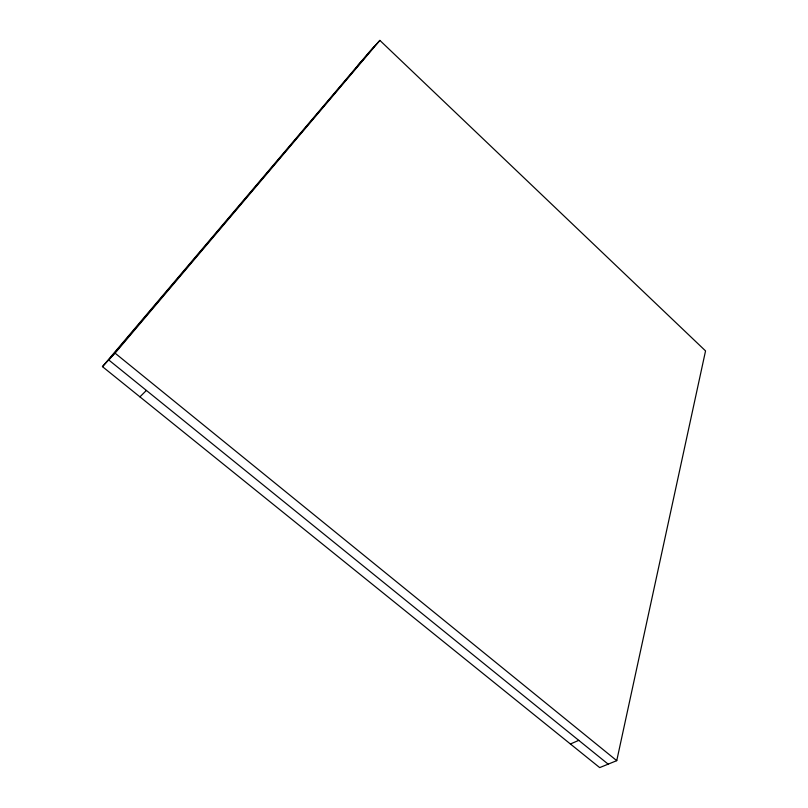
<?xml version="1.0" encoding="UTF-8"?>
<svg xmlns="http://www.w3.org/2000/svg" width="808" height="808" viewBox="0 0 808 808"><rect width="100%" height="100%" fill="white"/><g stroke="black" fill="none" stroke-linecap="round" stroke-linejoin="round"><path stroke-width="1.21" d="M616.746 760.661L705.546 350.904L379.881 40.4L369.034 52.288L102.454 366.64L599.698 767.6L616.746 760.661L115.059 353.147L102.454 366.64M374.427 46.369L108.716 359.944L608.172 764.156M115.059 353.147L379.881 40.4M358.116 65.155L363.57 59.186M139.936 396.859L146.389 390.436M570.408 743.986L578.77 740.36"/></g></svg>
